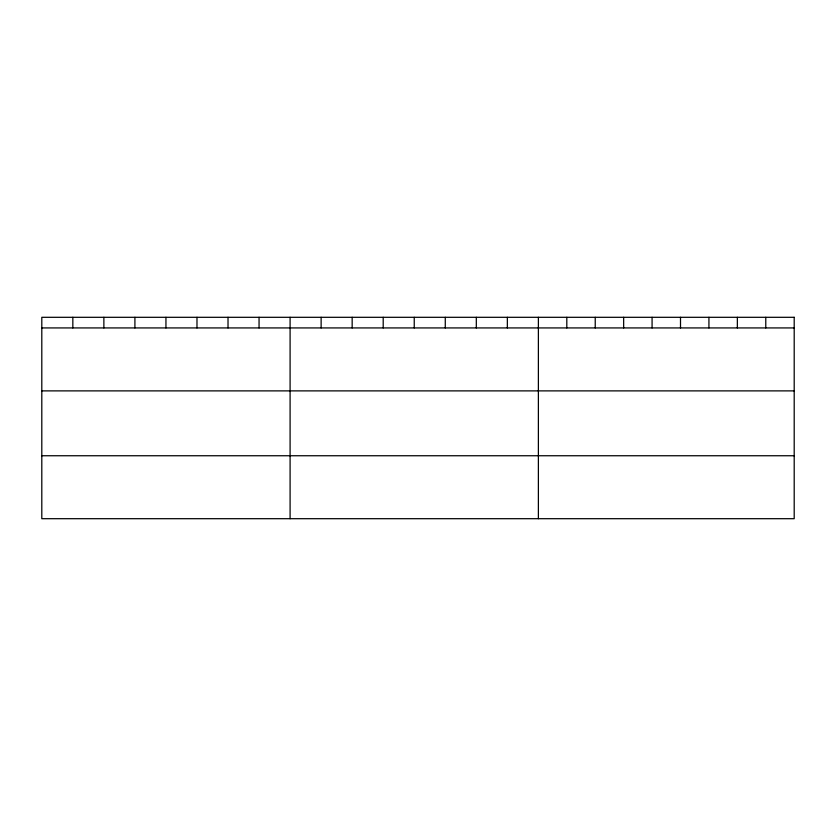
<?xml version="1.0" encoding="UTF-8"?>
<svg xmlns="http://www.w3.org/2000/svg" width="836" height="836" viewBox="0 0 836 836"><rect width="100%" height="100%" fill="white"/><g stroke="black" fill="none" stroke-linecap="round" stroke-linejoin="round"><path stroke-width="1.25" d="M41.8 327.931L794.2 327.931M41.8 390.882L794.2 390.882M41.8 455.745L794.2 455.745M765.776 317.304L765.776 327.931M737.352 317.304L737.352 327.931M708.928 317.304L708.928 327.931M680.504 317.304L680.504 327.931M652.08 317.304L652.08 327.931M623.656 317.304L623.656 327.931M595.232 317.304L595.232 327.931M566.808 317.304L566.808 327.931M538.384 317.304L538.384 518.696M507.347 317.304L507.347 327.931M476.311 317.304L476.311 327.931M445.274 317.304L445.274 327.931M414.238 317.304L414.238 327.931M383.201 317.304L383.201 327.931M352.165 317.304L352.165 327.931M321.128 317.304L321.128 327.931M290.092 317.304L290.092 518.696M259.055 317.304L259.055 327.931M228.019 317.304L228.019 327.931M196.982 317.304L196.982 327.931M165.946 317.304L165.946 327.931M134.909 317.304L134.909 327.931M103.873 317.304L103.873 327.931M72.837 317.304L72.837 327.931M794.2 317.304L41.8 317.304L41.8 518.696L794.2 518.696L794.2 317.304"/></g></svg>
